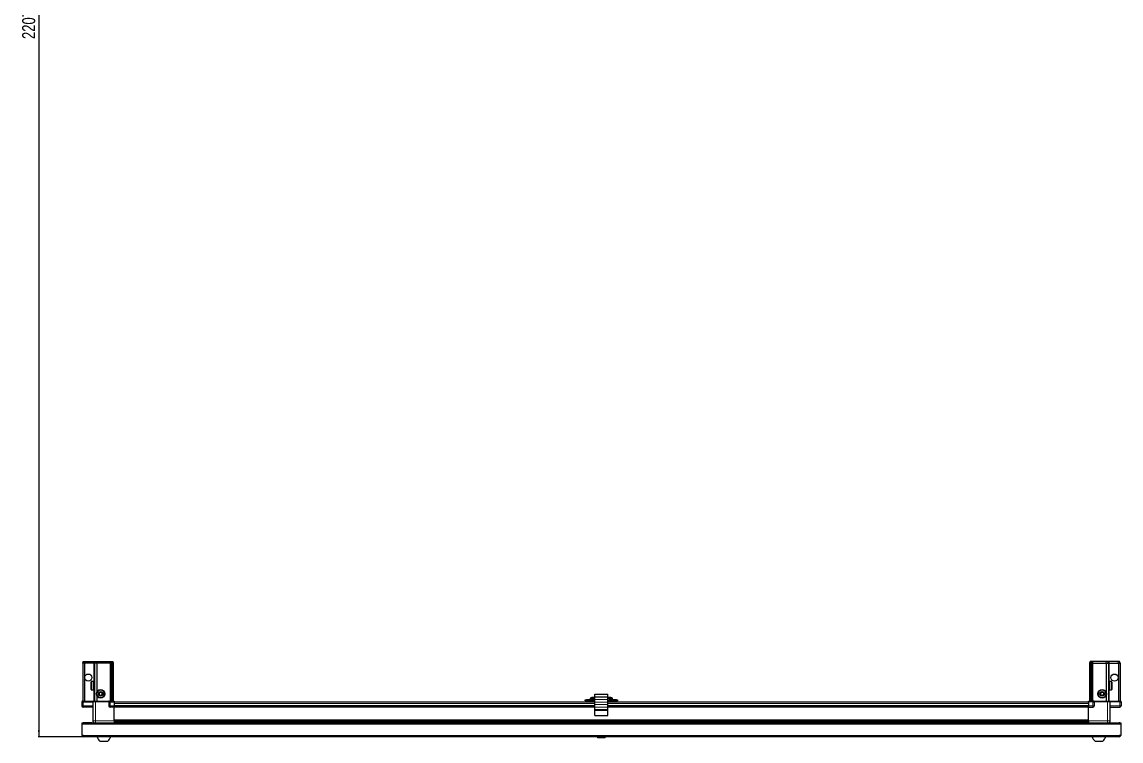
# Model space of a CAD drawing. Header units: millimetres. Extents: x 1132 to 7251, y -1599 to 2257.
# Drawn here: x 1220 to 2912, y -1599 to -492 of the extents above; entities that cross this region are included whole.
import ezdxf

# ---------------------------------------------------------------- set-up
doc = ezdxf.new("R2010")
doc.units = ezdxf.units.MM
doc.layers.add('FORMAT', color=7, linetype='Continuous')
doc.styles.add('SLDTEXTSTYLE0', font='TXT', dxfattribs={"width": 0.75})
doc.dimstyles.new('SLDDIMSTYLE0', dxfattribs={"dimtxt": 20, "dimasz": 10, "dimexe": 0, "dimexo": 0.0625, "dimgap": 5, "dimtad": 2, "dimdec": 1, "dimrnd": 1e-09, "dimzin": 12, "dimdsep": 46, "dimtxsty": 'SLDTEXTSTYLE0', "dimsah": 1, "dimcen": 0.09, "dimadec": 0, "dimazin": 3, "dimtfac": 1, "dimtofl": 0, "dimtmove": 0, "dimatfit": 3, "dimfxl": 0, "dimfrac": 2, "dimtolj": 1, "dimtzin": 12, "dimarcsym": 0})

# ---------------------------------------------------------------- blocks, each defined once
blk = doc.blocks.new('_D_11')
at = {"layer": 'FORMAT'}
for p, q in [((2106.7, 614.4), (1245.5, 614.4)), ((1246.5, 614.4), (1246.5, -1592.6)), ((1315.1, -1592.6), (1245.5, -1592.6))]:
    blk.add_line(p, q, dxfattribs=at)
for points in [[(1246.5, 614.4), (1244.9, 604.4), (1248, 604.4)], [(1246.5, -1592.6), (1248, -1582.6), (1244.9, -1582.6)]]:
    blk.add_solid(points, dxfattribs=at)
at = {"layer": 'FORMAT', "insert": (1220.7, -518.6), "char_height": 20, "attachment_point": 1, "rotation": 90, "style": 'SLDTEXTSTYLE0'}
blk.add_mtext('2207', dxfattribs=at)

msp = doc.modelspace()

# ---------------------------------------------------------------- linework, layer by layer
at = {"color": 7, "linetype": 'Continuous', "lineweight": 25}
for p, q in [((1313.99, -1479.56), (1314.79, -1476.56)), ((1316.49, -1479.56), (1313.99, -1479.56)), ((1313.99, -1479.56), (1313.99, -1537.86)), ((1314.79, -1476.56), (1316.64, -1476.56)), ((1316.49, -1479.56), (1316.64, -1476.56)), ((1330.99, -1479.56), (1316.49, -1479.56)), ((1316.49, -1479.56), (1316.49, -1537.86)), ((1316.64, -1476.56), (1330.99, -1476.56)), ((1330.99, -1476.56), (1332.79, -1476.56)), ((1331.99, -1479.56), (1330.99, -1479.56)), ((1331.99, -1479.56), (1332.79, -1476.56)), ((1335.49, -1479.56), (1331.99, -1479.56)), ((1331.99, -1479.56), (1331.99, -1537.86)), ((1332.79, -1476.56), (1335.82, -1476.56)), ((1335.82, -1476.56), (1335.49, -1479.56)), ((1335.49, -1479.56), (1335.49, -1524.06)), ((1355.99, -1479.56), (1335.49, -1479.56)), ((1335.82, -1476.56), (1355.99, -1476.56)), ((1355.99, -1476.56), (1357.79, -1476.56)), ((1356.99, -1479.56), (1355.99, -1479.56)), ((1357.79, -1476.56), (1356.99, -1479.56)), ((1356.99, -1479.56), (1356.99, -1537.86)), ((1357.99, -1479.56), (1356.99, -1479.56)), ((1357.79, -1476.56), (1358.53, -1476.56)), ((1358.53, -1476.56), (1357.99, -1479.56)), ((1357.99, -1479.56), (1357.99, -1537.86)), ((1359.49, -1479.56), (1357.99, -1479.56)), ((1358.53, -1476.56), (1359.03, -1476.56)), ((1359.03, -1476.56), (1360.18, -1476.56)), ((1359.03, -1476.56), (1359.49, -1479.56)), ((1359.49, -1479.56), (1359.49, -1537.86)), ((1360.99, -1479.56), (1359.49, -1479.56)), ((1360.18, -1476.56), (1360.99, -1479.56)), ((1360.99, -1479.56), (1360.99, -1537.86)), ((2864.79, -1476.56), (2863.99, -1479.56)), ((2863.99, -1479.56), (2865.49, -1479.56)), ((2863.99, -1479.56), (2863.99, -1537.86)), ((2865.94, -1476.56), (2864.79, -1476.56)), ((2865.94, -1476.56), (2865.49, -1479.56)), ((2865.49, -1479.56), (2866.99, -1479.56)), ((2865.49, -1479.56), (2865.49, -1537.86)), ((2866.44, -1476.56), (2865.94, -1476.56)), ((2866.44, -1476.56), (2866.99, -1479.56)), ((2867.18, -1476.56), (2866.44, -1476.56)), ((2866.99, -1479.56), (2866.99, -1537.86)), ((2866.99, -1479.56), (2867.99, -1479.56)), ((2867.18, -1476.56), (2867.99, -1479.56)), ((2868.99, -1476.56), (2867.18, -1476.56)), ((2867.99, -1479.56), (2867.99, -1537.86)), ((2867.99, -1479.56), (2868.99, -1479.56)), ((2889.16, -1476.56), (2868.99, -1476.56)), ((2868.99, -1479.56), (2889.49, -1479.56)), ((2889.16, -1476.56), (2889.49, -1479.56)), ((2892.18, -1476.56), (2889.16, -1476.56)), ((2889.49, -1479.56), (2889.49, -1524.06)), ((2889.49, -1479.56), (2892.99, -1479.56)), ((2892.99, -1479.56), (2892.18, -1476.56)), ((2893.99, -1476.56), (2892.18, -1476.56)), ((2892.99, -1479.56), (2892.99, -1537.86)), ((2892.99, -1479.56), (2893.99, -1479.56)), ((2908.33, -1476.56), (2893.99, -1476.56)), ((2893.99, -1479.56), (2908.49, -1479.56)), ((2908.49, -1479.56), (2908.33, -1476.56)), ((2910.18, -1476.56), (2908.33, -1476.56)), ((2908.49, -1479.56), (2908.49, -1537.86)), ((2908.49, -1479.56), (2910.99, -1479.56)), ((2910.99, -1479.56), (2910.18, -1476.56)), ((2910.99, -1479.56), (2910.99, -1537.86)), ((1326.79, -1519.76), (1326.79, -1508.36)), ((1329.99, -1507.56), (1327.59, -1507.56)), ((1327.59, -1520.56), (1329.99, -1520.56)), ((1329.99, -1507.56), (1329.99, -1507.57)), ((1329.99, -1507.57), (1330.49, -1507.57)), ((1329.99, -1507.76), (1330.49, -1507.76)), ((1329.99, -1507.76), (1329.99, -1507.97)), ((1329.99, -1507.97), (1330.49, -1507.97)), ((1329.99, -1508.55), (1330.49, -1508.55)), ((1329.99, -1508.55), (1329.99, -1508.98)), ((1329.99, -1508.98), (1330.49, -1508.98)), ((1329.99, -1509.88), (1330.49, -1509.88)), ((1329.99, -1509.88), (1329.99, -1510.48)), ((1329.99, -1510.48), (1330.49, -1510.48)), ((1329.99, -1511.63), (1330.49, -1511.63)), ((1329.99, -1511.63), (1329.99, -1512.33)), ((1329.99, -1512.33), (1330.49, -1512.33)), ((1329.99, -1513.61), (1330.49, -1513.61)), ((1329.99, -1513.61), (1329.99, -1514.35)), ((1329.99, -1513.76), (1330.49, -1513.76)), ((1329.99, -1514.26), (1330.49, -1514.26)), ((1329.99, -1514.35), (1330.49, -1514.35)), ((1329.99, -1515.64), (1330.49, -1515.64)), ((1329.99, -1515.64), (1329.99, -1516.34)), ((1329.99, -1516.34), (1330.49, -1516.34)), ((1329.99, -1517.51), (1330.49, -1517.51)), ((1329.99, -1517.51), (1329.99, -1518.11)), ((1329.99, -1518.11), (1330.49, -1518.11)), ((1329.99, -1519.04), (1330.49, -1519.04)), ((1329.99, -1519.04), (1329.99, -1519.48)), ((1329.99, -1519.48), (1330.49, -1519.48)), ((1329.99, -1520.09), (1330.49, -1520.09)), ((1329.99, -1520.09), (1329.99, -1520.33)), ((1329.99, -1520.33), (1330.49, -1520.33)), ((1329.99, -1520.55), (1330.49, -1520.55)), ((1329.99, -1520.55), (1329.99, -1520.56)), ((1329.99, -1520.56), (1330.49, -1520.56)), ((1330.49, -1507.76), (1330.49, -1507.57)), ((1330.49, -1507.97), (1330.49, -1507.76)), ((1330.49, -1508.55), (1330.49, -1507.97)), ((1330.49, -1508.98), (1330.49, -1508.55)), ((1330.49, -1509.88), (1330.49, -1508.98)), ((1330.59, -1509.66), (1330.49, -1509.66)), ((1330.49, -1510.48), (1330.49, -1509.88)), ((1330.49, -1511.63), (1330.49, -1510.48)), ((1330.49, -1512.33), (1330.49, -1511.63)), ((1330.49, -1513.61), (1330.49, -1512.33)), ((1330.49, -1513.76), (1330.49, -1513.61)), ((1330.49, -1514.35), (1330.49, -1514.26)), ((1330.49, -1515.64), (1330.49, -1514.35)), ((1330.49, -1516.34), (1330.49, -1515.64)), ((1330.49, -1517.51), (1330.49, -1516.34)), ((1330.49, -1518.11), (1330.49, -1517.51)), ((1330.49, -1519.04), (1330.49, -1518.11)), ((1330.49, -1518.46), (1330.59, -1518.46)), ((1330.49, -1519.48), (1330.49, -1519.04)), ((1330.49, -1520.09), (1330.49, -1519.48)), ((1330.49, -1520.33), (1330.49, -1520.09)), ((1330.49, -1520.55), (1330.49, -1520.33)), ((1330.49, -1520.56), (1330.49, -1520.55)), ((1330.59, -1518.46), (1330.59, -1509.66)), ((1331.47, -1510.75), (1330.99, -1510.06)), ((1330.99, -1518.06), (1330.99, -1510.06)), ((1330.99, -1518.06), (1331.47, -1517.37)), ((1331.96, -1510.06), (1331.47, -1510.75)), ((1331.47, -1517.37), (1331.47, -1510.75)), ((1331.47, -1517.37), (1331.96, -1518.06)), ((1331.99, -1510.06), (1331.96, -1510.06)), ((1331.96, -1518.06), (1331.96, -1510.06)), ((1331.96, -1518.06), (1331.99, -1518.06)), ((2893.02, -1510.06), (2892.99, -1510.06)), ((2892.99, -1518.06), (2893.02, -1518.06)), ((2893.5, -1510.75), (2893.02, -1510.06)), ((2893.02, -1510.06), (2893.02, -1518.06)), ((2893.02, -1518.06), (2893.5, -1517.37)), ((2893.99, -1510.06), (2893.5, -1510.75)), ((2893.5, -1510.75), (2893.5, -1517.37)), ((2893.5, -1517.37), (2893.99, -1518.06)), ((2893.99, -1510.06), (2893.99, -1518.06)), ((2894.49, -1509.66), (2894.39, -1509.66)), ((2894.39, -1509.66), (2894.39, -1518.46)), ((2894.39, -1518.46), (2894.49, -1518.46)), ((2897.39, -1507.56), (2894.49, -1507.56)), ((2894.99, -1507.56), (2894.49, -1507.56)), ((2894.49, -1507.56), (2894.49, -1507.61)), ((2894.49, -1507.61), (2894.49, -1507.9)), ((2894.99, -1507.61), (2894.49, -1507.61)), ((2894.99, -1507.9), (2894.49, -1507.9)), ((2894.49, -1507.9), (2894.49, -1508.17)), ((2894.99, -1508.17), (2894.49, -1508.17)), ((2894.49, -1508.17), (2894.49, -1508.83)), ((2894.99, -1508.83), (2894.49, -1508.83)), ((2894.49, -1508.83), (2894.49, -1509.3)), ((2894.49, -1509.3), (2894.49, -1510.28)), ((2894.99, -1509.3), (2894.49, -1509.3)), ((2894.99, -1510.28), (2894.49, -1510.28)), ((2894.49, -1510.28), (2894.49, -1510.91)), ((2894.49, -1510.91), (2894.49, -1512.1)), ((2894.99, -1510.91), (2894.49, -1510.91)), ((2894.99, -1512.1), (2894.49, -1512.1)), ((2894.49, -1512.1), (2894.49, -1512.73)), ((2894.99, -1512.73), (2894.49, -1512.73)), ((2894.49, -1512.82), (2894.49, -1514.11)), ((2894.99, -1512.82), (2894.49, -1512.82)), ((2894.99, -1514.11), (2894.49, -1514.11)), ((2894.99, -1514.59), (2894.49, -1514.59)), ((2894.49, -1514.59), (2894.49, -1514.85)), ((2894.49, -1514.85), (2894.49, -1516.12)), ((2894.99, -1514.85), (2894.49, -1514.85)), ((2894.99, -1516.12), (2894.49, -1516.12)), ((2894.49, -1516.12), (2894.49, -1516.8)), ((2894.49, -1516.8), (2894.49, -1517.92)), ((2894.99, -1516.8), (2894.49, -1516.8)), ((2894.99, -1517.92), (2894.49, -1517.92)), ((2894.49, -1517.92), (2894.49, -1518.49)), ((2894.49, -1518.49), (2894.49, -1519.35)), ((2894.99, -1518.49), (2894.49, -1518.49)), ((2894.99, -1519.35), (2894.49, -1519.35)), ((2894.49, -1519.35), (2894.49, -1519.74)), ((2894.49, -1519.74), (2894.49, -1520.26)), ((2894.99, -1519.74), (2894.49, -1519.74)), ((2894.99, -1520.26), (2894.49, -1520.26)), ((2894.49, -1520.26), (2894.49, -1520.44)), ((2894.49, -1520.44), (2894.49, -1520.56)), ((2894.99, -1520.44), (2894.49, -1520.44)), ((2894.49, -1520.56), (2897.39, -1520.56)), ((2894.99, -1507.61), (2894.99, -1507.56)), ((2894.99, -1508.17), (2894.99, -1507.9)), ((2894.99, -1509.3), (2894.99, -1508.83)), ((2894.99, -1510.91), (2894.99, -1510.28)), ((2894.99, -1512.82), (2894.99, -1512.1)), ((2894.99, -1514.85), (2894.99, -1514.11)), ((2894.99, -1516.8), (2894.99, -1516.12)), ((2894.99, -1518.49), (2894.99, -1517.92)), ((2894.99, -1519.74), (2894.99, -1519.35)), ((2894.99, -1520.44), (2894.99, -1520.26)), ((2898.19, -1508.36), (2898.19, -1519.76)), ((1312.99, -1537.86), (1312.49, -1538.73)), ((1312.49, -1539.06), (1312.49, -1538.73)), ((1312.49, -1539.06), (1314.49, -1539.06)), ((1312.49, -1539.06), (1312.49, -1545.06)), ((1314.49, -1537.86), (1312.99, -1537.86)), ((1314.49, -1537.86), (1329.29, -1537.86)), ((1329.29, -1539.06), (1314.49, -1539.06)), ((1314.49, -1539.06), (1329.29, -1539.06)), ((1329.29, -1537.86), (1329.49, -1537.86)), ((1329.49, -1539.06), (1329.29, -1539.06)), ((1329.49, -1539.06), (1329.49, -1537.86)), ((1329.49, -1537.86), (1333.49, -1537.86)), ((1333.49, -1539.06), (1329.49, -1539.06)), ((1329.49, -1539.06), (1329.49, -1568.06)), ((1333.49, -1537.86), (1353.79, -1537.86)), ((1353.79, -1539.06), (1333.49, -1539.06)), ((1335.49, -1529.06), (1335.49, -1537.86)), ((1353.79, -1537.86), (1353.99, -1537.86)), ((1353.99, -1539.06), (1353.79, -1539.06)), ((1353.99, -1539.06), (1353.99, -1537.86)), ((1354.67, -1537.86), (1353.99, -1537.86)), ((1353.99, -1539.06), (1355.99, -1539.06)), ((1353.99, -1539.06), (1353.99, -1545.06)), ((1354.67, -1537.86), (1362.49, -1537.86)), ((1362.49, -1538.73), (1355.99, -1538.73)), ((1362.49, -1539.06), (1355.99, -1539.06)), ((1355.99, -1539.06), (1362.49, -1539.06)), ((1362.49, -1537.86), (1362.49, -1538.73)), ((1362.49, -1538.73), (1362.49, -1538.73)), ((1362.49, -1539.06), (1362.49, -1538.73)), ((1362.49, -1539.06), (1362.49, -1539.06)), ((1362.49, -1539.06), (1362.49, -1545.06)), ((2102.49, -1539.21), (1362.49, -1539.21)), ((2087.49, -1537.21), (2087.49, -1535.71)), ((2087.49, -1535.71), (2089.49, -1535.71)), ((2089.49, -1537.21), (2087.49, -1537.21)), ((2089.49, -1535.71), (2089.49, -1537.21)), ((2100.74, -1535.71), (2089.49, -1535.71)), ((2100.74, -1537.21), (2089.49, -1537.21)), ((2095.24, -1533.81), (2095.24, -1535.71)), ((2097.49, -1537.21), (2097.49, -1539.21)), ((2100.74, -1537.21), (2100.74, -1535.71)), ((2100.74, -1535.71), (2102.49, -1535.71)), ((2102.49, -1537.21), (2100.74, -1537.21)), ((2101.16, -1532.23), (2101.16, -1532.23)), ((2102.49, -1527.21), (2122.49, -1527.21)), ((2102.49, -1531.21), (2102.49, -1527.21)), ((2102.49, -1531.21), (2122.49, -1531.21)), ((2102.49, -1535.2), (2102.49, -1531.21)), ((2102.49, -1539.52), (2102.49, -1535.2)), ((2102.49, -1542.75), (2102.49, -1539.52)), ((2122.49, -1531.21), (2122.49, -1527.21)), ((2122.49, -1535.2), (2122.49, -1531.21)), ((2122.49, -1539.52), (2122.49, -1535.2)), ((2122.49, -1535.71), (2124.24, -1535.71)), ((2124.24, -1537.21), (2122.49, -1537.21)), ((2862.49, -1539.21), (2122.49, -1539.21)), ((2122.49, -1542.75), (2122.49, -1539.52)), ((2124.24, -1535.71), (2124.24, -1537.21)), ((2135.49, -1535.71), (2124.24, -1535.71)), ((2135.49, -1537.21), (2124.24, -1537.21)), ((2126.16, -1532.23), (2126.16, -1532.23)), ((2127.49, -1539.21), (2127.49, -1537.21)), ((2129.74, -1535.71), (2129.74, -1533.81)), ((2135.49, -1537.21), (2135.49, -1535.71)), ((2135.49, -1535.71), (2137.49, -1535.71)), ((2137.49, -1537.21), (2135.49, -1537.21)), ((2137.49, -1535.71), (2137.49, -1537.21)), ((2862.49, -1537.86), (2870.31, -1537.86)), ((2862.49, -1538.73), (2862.49, -1537.86)), ((2862.49, -1539.06), (2862.49, -1538.73)), ((2868.99, -1538.73), (2862.49, -1538.73)), ((2868.99, -1539.06), (2862.49, -1539.06)), ((2862.49, -1539.06), (2862.49, -1545.06)), ((2868.99, -1539.06), (2870.99, -1539.06)), ((2870.99, -1539.06), (2868.99, -1539.06)), ((2870.99, -1537.86), (2870.31, -1537.86)), ((2870.99, -1539.06), (2870.99, -1537.86)), ((2870.99, -1537.86), (2871.19, -1537.86)), ((2871.19, -1539.06), (2870.99, -1539.06)), ((2870.99, -1539.06), (2870.99, -1545.06)), ((2871.19, -1537.86), (2891.49, -1537.86)), ((2891.49, -1539.06), (2871.19, -1539.06)), ((2889.49, -1529.06), (2889.49, -1537.86)), ((2891.49, -1537.86), (2895.49, -1537.86)), ((2895.49, -1539.06), (2891.49, -1539.06)), ((2895.49, -1539.06), (2895.49, -1537.86)), ((2895.49, -1537.86), (2895.69, -1537.86)), ((2895.69, -1539.06), (2895.49, -1539.06)), ((2895.49, -1539.06), (2895.49, -1568.06)), ((2895.69, -1537.86), (2910.49, -1537.86)), ((2910.49, -1539.06), (2895.69, -1539.06)), ((2911.99, -1537.86), (2910.49, -1537.86)), ((2910.49, -1539.06), (2912.49, -1539.06)), ((2912.49, -1538.73), (2911.99, -1537.86)), ((2912.49, -1538.73), (2911.99, -1537.86)), ((2912.49, -1539.06), (2912.49, -1538.73)), ((2912.49, -1539.06), (2912.49, -1538.73)), ((2912.49, -1539.06), (2912.49, -1539.06)), ((2912.49, -1539.06), (2912.49, -1545.06)), ((1329.49, -1547.06), (1314.49, -1547.06)), ((1362.49, -1547.06), (1355.99, -1547.06)), ((1362.49, -1545.06), (1362.49, -1547.06)), ((2102.49, -1546.41), (1362.49, -1546.41)), ((1362.49, -1568.06), (1362.49, -1547.06)), ((2102.49, -1547.07), (2102.49, -1542.75)), ((2102.49, -1550.84), (2102.49, -1547.07)), ((2102.49, -1552.29), (2102.49, -1550.84)), ((2102.49, -1560.01), (2102.49, -1552.29)), ((2122.49, -1547.07), (2122.49, -1542.75)), ((2862.49, -1546.41), (2122.49, -1546.41)), ((2122.49, -1550.84), (2122.49, -1547.07)), ((2122.49, -1552.29), (2122.49, -1550.84)), ((2122.49, -1560.01), (2122.49, -1552.29)), ((2862.49, -1545.06), (2862.49, -1547.06)), ((2862.49, -1547.06), (2868.99, -1547.06)), ((2862.49, -1568.06), (2862.49, -1547.06)), ((2895.49, -1547.06), (2910.49, -1547.06)), ((1312.99, -1571.06), (2911.99, -1571.06)), ((1312.99, -1573.16), (1312.99, -1571.06)), ((1312.99, -1590.46), (1312.99, -1573.16)), ((1327.99, -1570.96), (1315.09, -1570.96)), ((1327.99, -1570.96), (1327.99, -1571.06)), ((1362.49, -1569.09), (2862.49, -1569.09)), ((1362.49, -1569.12), (2862.49, -1569.12)), ((1386.37, -1570.91), (1362.49, -1570.91)), ((1380.99, -1571.06), (1380.99, -1570.91)), ((1381.03, -1571.06), (1381.03, -1570.91)), ((1381.3, -1571.06), (1381.3, -1570.91)), ((1381.56, -1571.06), (1381.56, -1570.91)), ((1382.21, -1571.06), (1382.21, -1570.91)), ((1382.67, -1571.06), (1382.67, -1570.91)), ((1383.64, -1571.06), (1383.64, -1570.91)), ((1384.26, -1571.06), (1384.26, -1570.91)), ((1385.45, -1571.06), (1385.45, -1570.91)), ((1386.11, -1571.06), (1386.11, -1570.91)), ((1386.16, -1571.06), (1386.16, -1570.91)), ((1387.45, -1570.91), (1386.37, -1570.91)), ((1388.19, -1570.91), (1387.45, -1570.91)), ((1387.45, -1571.06), (1387.45, -1570.91)), ((1387.45, -1570.91), (1387.45, -1570.91)), ((1387.47, -1571.06), (1387.47, -1570.91)), ((1387.96, -1571.06), (1387.96, -1570.91)), ((1388.19, -1571.06), (1388.19, -1570.91)), ((1388.61, -1570.91), (1388.19, -1570.91)), ((1388.19, -1570.91), (1388.19, -1570.91)), ((2836.37, -1570.91), (1388.61, -1570.91)), ((1389.46, -1571.06), (1389.46, -1570.91)), ((1390.15, -1571.06), (1390.15, -1570.91)), ((1391.28, -1571.06), (1391.28, -1570.91)), ((1391.86, -1571.06), (1391.86, -1570.91)), ((1392.73, -1571.06), (1392.73, -1570.91)), ((1393.13, -1571.06), (1393.13, -1570.91)), ((1393.66, -1571.06), (1393.66, -1570.91)), ((1393.85, -1571.06), (1393.85, -1570.91)), ((1393.99, -1571.06), (1393.99, -1570.91)), ((2102.49, -1560.01), (2122.49, -1560.01)), ((2830.99, -1571.06), (2830.99, -1570.91)), ((2831.16, -1571.06), (2831.16, -1570.91)), ((2831.37, -1571.06), (2831.37, -1570.91)), ((2831.93, -1571.06), (2831.93, -1570.91)), ((2832.35, -1571.06), (2832.35, -1570.91)), ((2833.25, -1571.06), (2833.25, -1570.91)), ((2833.83, -1571.06), (2833.83, -1570.91)), ((2834.98, -1571.06), (2834.98, -1570.91)), ((2835.67, -1571.06), (2835.67, -1570.91)), ((2836.95, -1570.91), (2836.37, -1570.91)), ((2836.95, -1571.06), (2836.95, -1570.91)), ((2836.96, -1570.91), (2836.95, -1570.91)), ((2837.69, -1570.91), (2836.96, -1570.91)), ((2837.13, -1571.06), (2837.13, -1570.91)), ((2837.63, -1571.06), (2837.63, -1570.91)), ((2837.69, -1571.06), (2837.69, -1570.91)), ((2838.72, -1570.91), (2837.69, -1570.91)), ((2837.69, -1570.91), (2837.69, -1570.91)), ((2862.49, -1570.91), (2838.61, -1570.91)), ((2838.98, -1571.06), (2838.98, -1570.91)), ((2839.69, -1571.06), (2839.69, -1570.91)), ((2840.86, -1571.06), (2840.86, -1570.91)), ((2841.47, -1571.06), (2841.47, -1570.91)), ((2842.41, -1571.06), (2842.41, -1570.91)), ((2842.86, -1571.06), (2842.86, -1570.91)), ((2843.48, -1571.06), (2843.48, -1570.91)), ((2843.73, -1571.06), (2843.73, -1570.91)), ((2843.97, -1571.06), (2843.97, -1570.91)), ((2843.99, -1571.06), (2843.99, -1570.91)), ((2896.99, -1570.96), (2909.89, -1570.96)), ((2896.99, -1570.96), (2896.99, -1571.06)), ((2911.99, -1571.06), (2911.99, -1573.16)), ((2911.99, -1573.16), (2911.99, -1590.46)), ((1315.09, -1590.46), (1312.99, -1590.46)), ((1315.09, -1590.46), (1315.09, -1592.56)), ((2911.99, -1590.46), (2909.89, -1590.46)), ((2909.89, -1592.56), (2909.89, -1590.46)), ((2909.89, -1592.56), (1315.09, -1592.56)), ((1340.49, -1599.16), (1352.49, -1599.16)), ((2107.69, -1592.56), (2106.7, -1593.55)), ((2106.7, -1593.55), (2106.7, -1594.06)), ((2118.27, -1593.55), (2106.7, -1593.55)), ((2118.27, -1594.06), (2106.7, -1594.06)), ((2118.27, -1593.55), (2117.29, -1592.56)), ((2118.27, -1594.06), (2118.27, -1593.55)), ((2872.49, -1599.16), (2884.49, -1599.16))]:
    msp.add_line(p, q, dxfattribs=at)
at = {"color": 8, "linetype": 'Continuous', "lineweight": 18}
for p, q in [((1330.99, -1479.56), (1330.99, -1476.56)), ((1330.99, -1479.56), (1330.99, -1510.06)), ((1355.99, -1476.56), (1355.99, -1479.56)), ((1355.99, -1479.56), (1355.99, -1537.86)), ((2868.99, -1476.56), (2868.99, -1479.56)), ((2868.99, -1479.56), (2868.99, -1537.86)), ((2893.99, -1479.56), (2893.99, -1476.56)), ((2893.99, -1479.56), (2893.99, -1510.06)), ((1327.59, -1520.56), (1327.59, -1507.56)), ((1330.99, -1518.06), (1330.99, -1537.86)), ((2893.99, -1518.06), (2893.99, -1537.86)), ((2897.39, -1507.56), (2897.39, -1520.56)), ((1314.49, -1539.06), (1314.49, -1537.86)), ((1314.49, -1539.06), (1314.49, -1545.06)), ((1329.29, -1539.06), (1329.29, -1537.86)), ((1333.49, -1539.06), (1333.49, -1537.86)), ((1333.49, -1539.06), (1333.49, -1568.06)), ((1353.79, -1539.06), (1353.79, -1537.86)), ((1355.99, -1539.06), (1355.99, -1538.73)), ((1355.99, -1539.06), (1355.99, -1545.06)), ((1362.49, -1539.06), (1362.49, -1538.73)), ((2095.24, -1533.81), (2099.99, -1533.81)), ((2095.43, -1533.44), (2099.99, -1533.44)), ((2099.99, -1533.44), (2102.49, -1533.44)), ((2099.99, -1533.81), (2102.49, -1533.81)), ((2102.49, -1535.2), (2122.49, -1535.2)), ((2102.49, -1539.52), (2122.49, -1539.52)), ((2122.49, -1533.44), (2124.99, -1533.44)), ((2122.49, -1533.81), (2124.99, -1533.81)), ((2124.99, -1533.44), (2129.54, -1533.44)), ((2124.99, -1533.81), (2129.74, -1533.81)), ((2868.99, -1539.06), (2868.99, -1538.73)), ((2868.99, -1539.06), (2868.99, -1545.06)), ((2871.19, -1537.86), (2871.19, -1539.06)), ((2891.49, -1539.06), (2891.49, -1537.86)), ((2891.49, -1539.06), (2891.49, -1568.06)), ((2895.69, -1537.86), (2895.69, -1539.06)), ((2910.49, -1539.06), (2910.49, -1537.86)), ((2910.49, -1539.06), (2910.49, -1545.06)), ((1312.49, -1545.06), (1314.49, -1545.06)), ((1314.49, -1545.06), (1329.49, -1545.06)), ((1314.49, -1547.06), (1314.49, -1545.06)), ((1353.99, -1545.06), (1355.99, -1545.06)), ((1355.99, -1545.06), (1362.49, -1545.06)), ((1355.99, -1545.06), (1355.99, -1547.06)), ((2102.49, -1541.21), (1362.49, -1541.21)), ((2102.49, -1544.41), (1362.49, -1544.41)), ((2102.49, -1547.06), (1362.49, -1547.06)), ((2102.49, -1542.75), (2122.49, -1542.75)), ((2102.49, -1547.07), (2122.49, -1547.07)), ((2102.49, -1550.84), (2122.49, -1550.84)), ((2102.49, -1552.29), (2122.49, -1552.29)), ((2862.49, -1541.21), (2122.49, -1541.21)), ((2862.49, -1544.41), (2122.49, -1544.41)), ((2862.49, -1547.06), (2122.49, -1547.06)), ((2868.99, -1545.06), (2862.49, -1545.06)), ((2870.99, -1545.06), (2868.99, -1545.06)), ((2868.99, -1545.06), (2868.99, -1547.06)), ((2910.49, -1545.06), (2895.49, -1545.06)), ((2910.49, -1547.06), (2910.49, -1545.06)), ((2912.49, -1545.06), (2910.49, -1545.06)), ((2911.99, -1573.16), (1312.99, -1573.16)), ((1315.09, -1571.06), (1315.09, -1570.96)), ((1333.49, -1568.06), (1362.49, -1568.06)), ((1362.49, -1566.46), (2862.49, -1566.46)), ((2862.49, -1567.88), (1362.49, -1567.88)), ((1362.49, -1570.33), (2862.49, -1570.33)), ((2891.49, -1568.06), (2862.49, -1568.06)), ((2909.89, -1571.06), (2909.89, -1570.96)), ((2909.89, -1590.46), (1315.09, -1590.46))]:
    msp.add_line(p, q, dxfattribs=at)
at = {"color": 7, "linetype": 'Continuous', "lineweight": 25, "flags": 128}
for points in [[(2102.49, -1532.41), (2102.48, -1532.41), (2102.17, -1532.31)], [(2122.84, -1532.31), (2122.52, -1532.4), (2122.49, -1532.41)], [(1315.09, -1570.96), (1314.68, -1571), (1314.45, -1571.06)], [(2910.53, -1571.06), (2910.3, -1571), (2909.89, -1570.96)]]:
    msp.add_lwpolyline(points, dxfattribs=at)
at = {"color": 7, "linetype": 'Continuous', "lineweight": 25}
for centre, radius in [((1322.49, -1501.56), 5.5), ((2902.49, -1501.56), 5.5), ((1341.49, -1526.56), 6.5), ((2883.49, -1526.56), 6.5), ((1341.49, -1526.56), 3.46), ((2883.49, -1526.56), 3.46)]:
    msp.add_circle(centre, radius, dxfattribs=at)
at = {"color": 8, "linetype": 'Continuous', "lineweight": 18}
for centre in [(1341.49, -1526.56), (2883.49, -1526.56)]:
    msp.add_circle(centre, 5.7, dxfattribs=at)
at = {"color": 7, "linetype": 'Continuous', "lineweight": 25}
for centre, radius, start, end in [((1327.59, -1508.36), 0.8, 90, 180), ((1327.59, -1519.76), 0.8, 180, 270), ((1330.99, -1509.66), 0.4, 180, 270), ((1330.99, -1518.46), 0.4, 90, 180), ((2893.99, -1509.66), 0.4, 270, 360), ((2893.99, -1518.46), 0.4, 0, 90), ((2897.39, -1508.36), 0.8, 360, 90), ((2897.39, -1519.76), 0.8, 270, 0), ((1341.49, -1526.56), 2.5, 147.37605, 207.37605), ((1341.49, -1526.56), 2.5, 207.37605, 267.37605), ((1341.49, -1526.56), 2.5, 87.37605, 147.37605), ((1341.49, -1526.56), 2.5, 267.37605, 327.37605), ((1341.49, -1526.56), 2.5, 27.37605, 87.37605), ((1341.49, -1526.56), 2.5, 327.37605, 27.37605), ((2095.69, -1533.81), 0.45, 124.71791, 180), ((2099.99, -1540.01), 8, 105.59831, 124.71791), ((2124.99, -1540.01), 8, 55.28209, 74.20809), ((2129.29, -1533.81), 0.45, 0, 55.28209), ((2883.49, -1526.56), 2.5, 134.67671, 194.67671), ((2883.49, -1526.56), 2.5, 194.67671, 254.67671), ((2883.49, -1526.56), 2.5, 74.67671, 134.67671), ((2883.49, -1526.56), 2.5, 254.67671, 314.67671), ((2883.49, -1526.56), 2.5, 14.67671, 74.67671), ((2883.49, -1526.56), 2.5, 314.67671, 14.67671), ((1314.49, -1545.06), 2, 180, 270), ((1355.99, -1545.06), 2, 180, 270), ((2868.99, -1545.06), 2, 270, 0), ((2910.49, -1545.06), 2, 270, 0), ((1315.09, -1590.46), 2.1, 180, 270), ((1315.09, -1590.46), 0.6, 180, 270), ((2909.89, -1590.46), 2.1, 270, 0), ((2909.89, -1590.46), 0.6, 270, 0), ((1347.51, -1589.54), 11.91, 194.70035, 233.8734), ((1345.46, -1589.54), 11.91, 306.1266, 345.29965), ((2879.51, -1589.54), 11.91, 194.70035, 233.8734), ((2877.46, -1589.54), 11.91, 306.1266, 345.29965)]:
    msp.add_arc(centre, radius, start, end, dxfattribs=at)
for centre, start_param, end_param in [((1355.99, -1535.26), 2.4188584, 3.1415927), ((2868.99, -1535.26), 3.1415927, 3.8643269)]:
    msp.add_ellipse(centre, major_axis=(0, 3.46), ratio=0.5773503, start_param=start_param, end_param=end_param, dxfattribs=at)
for points, knots in [([(1338.6, -1526.43), (1338.88, -1526), (1339.4, -1525.18), (1339.92, -1524.38), (1340.16, -1524)], [0, 0, 0, 0, 0.5346859, 1, 1, 1, 1]), ([(1339.93, -1528.99), (1339.87, -1528.88), (1339.6, -1528.35), (1339.14, -1527.47), (1338.76, -1526.74), (1338.6, -1526.43)], [0, 0, 0, 0, 0.1331247, 0.6370994, 1, 1, 1, 1]), ([(1342.82, -1529.13), (1342.3, -1529.1), (1341.34, -1529.06), (1340.38, -1529.01), (1339.93, -1528.99)], [0, 0, 0, 0, 0.53468586, 1, 1, 1, 1]), ([(1340.16, -1524), (1340.68, -1524.02), (1341.64, -1524.07), (1342.6, -1524.11), (1343.04, -1524.13)], [0, 0, 0, 0, 0.5346859, 1, 1, 1, 1]), ([(1344.37, -1526.69), (1344.09, -1527.13), (1343.57, -1527.94), (1343.06, -1528.75), (1342.82, -1529.13)], [0, 0, 0, 0, 0.5346859, 1, 1, 1, 1]), ([(1343.04, -1524.13), (1343.2, -1524.44), (1343.58, -1525.17), (1344.04, -1526.05), (1344.31, -1526.58), (1344.37, -1526.69)], [0, 0, 0, 0, 0.3629006, 0.8668753, 1, 1, 1, 1]), ([(2102.24, -1532.34), (2102.24, -1532.34), (2102.24, -1532.33), (2102.21, -1532.33), (2102.09, -1532.29), (2101.83, -1532.23), (2101.52, -1532.17), (2101.29, -1532.15), (2101.15, -1532.17), (2101.16, -1532.23), (2101.17, -1532.3), (2101.16, -1532.32), (2101.14, -1532.33), (2101.12, -1532.34), (2101.11, -1532.34), (2101.08, -1532.33), (2101.03, -1532.32), (2100.82, -1532.27), (2100.56, -1532.2), (2100.2, -1532.16), (2099.88, -1532.15), (2099.5, -1532.19), (2099.2, -1532.26), (2098.97, -1532.32), (2098.9, -1532.33), (2098.88, -1532.34), (2098.86, -1532.34), (2098.84, -1532.33), (2098.82, -1532.33), (2098.8, -1532.28), (2098.83, -1532.21), (2098.79, -1532.15), (2098.59, -1532.15), (2098.29, -1532.2), (2098, -1532.26), (2097.8, -1532.32), (2097.75, -1532.33), (2097.75, -1532.33)], [0, 0, 0, 0, 0.0028392, 0.0068323, 0.0178959, 0.0673466, 0.1262697, 0.1635381, 0.201111, 0.28293, 0.3109228, 0.3249617, 0.3307219, 0.3335843, 0.3364739, 0.3389857, 0.3437038, 0.3589427, 0.4317291, 0.4788261, 0.5135617, 0.5573693, 0.6405693, 0.6613161, 0.6651121, 0.6689448, 0.6715022, 0.6740537, 0.6785011, 0.6922047, 0.7560162, 0.8203204, 0.8585349, 0.9111231, 0.9690933, 0.9981781, 1, 1, 1, 1]), ([(2127.24, -1532.34), (2127.24, -1532.34), (2127.24, -1532.33), (2127.21, -1532.33), (2127.09, -1532.29), (2126.83, -1532.23), (2126.52, -1532.17), (2126.29, -1532.15), (2126.15, -1532.17), (2126.16, -1532.23), (2126.17, -1532.3), (2126.16, -1532.32), (2126.14, -1532.33), (2126.12, -1532.34), (2126.11, -1532.34), (2126.08, -1532.33), (2126.03, -1532.32), (2125.82, -1532.27), (2125.56, -1532.2), (2125.2, -1532.16), (2124.88, -1532.15), (2124.5, -1532.19), (2124.2, -1532.26), (2123.97, -1532.32), (2123.9, -1532.33), (2123.88, -1532.34), (2123.86, -1532.34), (2123.84, -1532.33), (2123.82, -1532.33), (2123.8, -1532.28), (2123.83, -1532.21), (2123.79, -1532.15), (2123.59, -1532.15), (2123.29, -1532.2), (2123, -1532.26), (2122.8, -1532.32), (2122.75, -1532.33), (2122.75, -1532.33)], [0, 0, 0, 0, 0.0028392, 0.0068323, 0.0178959, 0.0673466, 0.1262697, 0.1635381, 0.201111, 0.28293, 0.3109228, 0.3249617, 0.3307219, 0.3335843, 0.3364739, 0.3389857, 0.3437038, 0.3589427, 0.4317291, 0.4788261, 0.5135617, 0.5573693, 0.6405693, 0.6613161, 0.6651121, 0.6689448, 0.6715022, 0.6740537, 0.6785011, 0.6922047, 0.7560162, 0.8203204, 0.8585349, 0.9111231, 0.9690933, 0.9981781, 1, 1, 1, 1]), ([(2880.7, -1525.8), (2881.07, -1525.44), (2881.76, -1524.76), (2882.44, -1524.08), (2882.76, -1523.77)], [0, 0, 0, 0, 0.5346859, 1, 1, 1, 1]), ([(2881.44, -1528.59), (2881.35, -1528.26), (2881.14, -1527.46), (2880.89, -1526.5), (2880.74, -1525.92), (2880.7, -1525.8)], [0, 0, 0, 0, 0.36290056, 0.86687533, 1, 1, 1, 1]), ([(2884.22, -1529.35), (2883.72, -1529.22), (2882.79, -1528.96), (2881.87, -1528.71), (2881.44, -1528.59)], [0, 0, 0, 0, 0.5346859, 1, 1, 1, 1]), ([(2882.76, -1523.77), (2883.25, -1523.91), (2884.18, -1524.16), (2885.11, -1524.41), (2885.54, -1524.53)], [0, 0, 0, 0, 0.5346859, 1, 1, 1, 1]), ([(2886.27, -1527.33), (2885.91, -1527.69), (2885.22, -1528.37), (2884.54, -1529.04), (2884.22, -1529.35)], [0, 0, 0, 0, 0.5346859, 1, 1, 1, 1]), ([(2885.54, -1524.53), (2885.57, -1524.65), (2885.72, -1525.23), (2885.98, -1526.2), (2886.19, -1526.99), (2886.27, -1527.33)], [0, 0, 0, 0, 0.1331247, 0.6370994, 1, 1, 1, 1]), ([(1329.49, -1568.06), (1329.54, -1568.5), (1329.61, -1569.18), (1330.04, -1570), (1330.5, -1570.55), (1330.9, -1570.91), (1331.16, -1571.04), (1331.21, -1571.06)], [0, 0, 0, 0, 0.3630185, 0.5584377, 0.7580039, 0.9575702, 1, 1, 1, 1]), ([(1362.49, -1568.06), (1362.49, -1568.46), (1362.49, -1569.25), (1362.49, -1570.27), (1362.49, -1570.9), (1362.49, -1571.05), (1362.49, -1571.06)], [0, 0, 0, 0, 0.3255201, 0.6510403, 0.9765604, 1, 1, 1, 1]), ([(2862.49, -1568.06), (2862.49, -1568.46), (2862.49, -1569.25), (2862.49, -1570.27), (2862.49, -1570.9), (2862.49, -1571.05), (2862.49, -1571.06)], [0, 0, 0, 0, 0.3255201, 0.6510403, 0.9765604, 1, 1, 1, 1]), ([(2895.49, -1568.06), (2895.44, -1568.5), (2895.37, -1569.18), (2894.93, -1570), (2894.48, -1570.55), (2894.07, -1570.91), (2893.81, -1571.04), (2893.77, -1571.06)], [0, 0, 0, 0, 0.3630185, 0.5584377, 0.7580039, 0.9575702, 1, 1, 1, 1])]:
    msp.add_open_spline(points, degree=3, knots=knots, dxfattribs=at)
at = {"color": 8, "linetype": 'Continuous', "lineweight": 18}
for points in [[(1329.49, -1568.06), (1329.55, -1568.06), (1329.67, -1568.06), (1330.59, -1568.06), (1331.92, -1568.06), (1332.96, -1568.06), (1333.49, -1568.06)], [(2895.49, -1568.06), (2895.43, -1568.06), (2895.31, -1568.06), (2894.38, -1568.06), (2893.06, -1568.06), (2892.01, -1568.06), (2891.49, -1568.06)]]:
    msp.add_open_spline(points, degree=3, dxfattribs=at)
for points, knots in [([(1333.49, -1568.06), (1333.49, -1568.5), (1333.49, -1569.18), (1333.49, -1570), (1333.49, -1570.55), (1333.49, -1570.91), (1333.49, -1571.04), (1333.49, -1571.06)], [0, 0, 0, 0, 0.3630185, 0.5584377, 0.7580039, 0.9575702, 1, 1, 1, 1]), ([(2891.49, -1568.06), (2891.49, -1568.5), (2891.49, -1569.18), (2891.49, -1570), (2891.49, -1570.55), (2891.49, -1570.91), (2891.49, -1571.04), (2891.49, -1571.06)], [0, 0, 0, 0, 0.36301846, 0.55843766, 0.75800394, 0.95757021, 1, 1, 1, 1])]:
    msp.add_open_spline(points, degree=3, knots=knots, dxfattribs=at)

# ---------------------------------------------------------------- dimensions: what is measured, and where the dimension line sits
at = {"layer": 'FORMAT'}
dim = msp.add_linear_dim(base=(1246.49, -1592.56), p1=(2106.7, 614.44), p2=(1315.09, -1592.56), angle=90, dimstyle='SLDDIMSTYLE0', dxfattribs=at)
dim.commit()
dim.dimension.update_dxf_attribs({"geometry": '_D_11', "text_midpoint": (1246.49, -489.06), "dimtype": 160})

doc.saveas('drawing.dxf')
